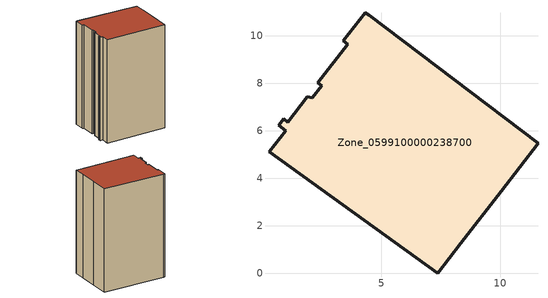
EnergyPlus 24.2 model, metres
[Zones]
Zone_0599100000238700
 floor ground (C_G): 0.69,6.22 0.9,6.5 1.07,6.36 1.89,7.44 2.1,7.39 2.5,7.89 2.33,8.01 3.58,9.64 3.4,9.78 4.32,10.97 4.5,10.86 11.59,5.48 10.05,3.45 8.34,1.27 7.38,0 0.28,5.12 0.99,6.01 z0
 wall outside (C_F): 4.5,10.86 4.32,10.97 3.4,9.78 3.58,9.64 2.33,8.01 2.5,7.89 2.1,7.39 1.89,7.44 1.07,6.36 0.9,6.5 0.69,6.22 0.99,6.01 0.28,5.12 7.38,0 8.34,1.27 10.05,3.45 11.59,5.48 4.5,10.86 z0:14.39
 roof outside (C_R): 0.9,6.5 0.69,6.22 0.99,6.01 0.28,5.12 7.38,0 8.34,1.27 10.05,3.45 11.59,5.48 4.5,10.86 4.32,10.97 3.4,9.78 3.58,9.64 2.33,8.01 2.5,7.89 2.1,7.39 1.89,7.44 1.07,6.36 z14.39
[BUILDING]
Pand.0599100000238700: North Axis=0; Terrain=City; Loads Convergence Tolerance Value=0.04; Temperature Convergence Tolerance Value=0.4; Solar Distribution=FullExterior; Maximum Number of Warmup Days=25; Minimum Number of Warmup Days=1
[Site:Location]
Rotterdam.The.Hague.AP_ZH_NLD Design_Conditions: Latitude=51.96; Longitude=4.45; Time Zone=1; Elevation=-4.5
[SITE:GROUNDTEMPERATURE:BUILDINGSURFACE]
18, 18, 18, 18, 18, 18, 18, 18, 18, 18, 18, 18
[MATERIAL] Thermal Absorptance=0.9; Solar Absorptance=0.7; Visible Absorptance=0.7
Name | Roughness | Thickness | Conductivity | Density | Specific Heat
G.TI.1946 | MediumSmooth | 0.15 | 1 | 540 | 1210
F.TI.1946 | Rough | 0.3 | 0.857143 | 1920 | 840
R.TI.1946 | MediumRough | 0.2 | 0.1 | 1500 | 1000
[CONSTRUCTION]
C_G: G.TI.1946
C_F: F.TI.1946
C_R: R.TI.1946
[ZONE]
Zone_0599100000238700: Type=1; Multiplier=1; Ceiling Height=Autocalculate; Volume=Autocalculate; Floor Area=autocalculate; Part of Total Floor Area=Yes
[ZONEINFILTRATION:DESIGNFLOWRATE]
Infil_Zone_0599100000238700: Zone or ZoneList or Space or SpaceList=Zone_0599100000238700; Schedule=AlwaysOn; Design Flow Rate Calculation Method=Flow/Area; Flow Rate per Floor Area=0.003; Constant Term Coefficient=1; Temperature Term Coefficient=0; Velocity Term Coefficient=0; Velocity Squared Term Coefficient=0
[HVACTEMPLATE:ZONE:IDEALLOADSAIRSYSTEM]
Zone_0599100000238700: Maximum Heating Supply Air Temperature=50; Minimum Cooling Supply Air Temperature=13; Maximum Heating Supply Air Humidity Ratio=0.0156; Minimum Cooling Supply Air Humidity Ratio=0.0077; Heating Limit=NoLimit; Cooling Limit=NoLimit; Dehumidification Control Type=ConstantSensibleHeatRatio; Cooling Sensible Heat Ratio=0.7; Dehumidification Setpoint=60; Humidification Control Type=None; Humidification Setpoint=30; Outdoor Air Method=None; Outdoor Air Flow Rate per Person=0.00944; Outdoor Air Flow Rate per Zone Floor Area=0; Outdoor Air Flow Rate per Zone=0; Demand Controlled Ventilation Type=None; Outdoor Air Economizer Type=NoEconomizer; Heat Recovery Type=None; Sensible Heat Recovery Effectiveness=0.7; Latent Heat Recovery Effectiveness=0.65
[ZONECONTROL:THERMOSTAT]
ThermostatControl_Zone_0599100000238700: Zone or ZoneList=Zone_0599100000238700; Control Type Schedule=DualSetpointControlType; Control 1=Thermostat_Zone_0599100000238700; Temperature Difference Between Cutout And Setpoint=0
[THERMOSTATSETPOINT:DUALSETPOINT]
Thermostat_Zone_0599100000238700: Heating Setpoint Temperature Schedule=HeatingSetpoint_Zone_0599100000238700; Cooling Setpoint Temperature Schedule=CoolingSetpoint_Zone_0599100000238700
[SCHEDULE:COMPACT]
HeatingSetpoint_Zone_0599100000238700: Through: 12/31, For: AllDays, Until: 24:00, 21
CoolingSetpoint_Zone_0599100000238700: Through: 12/31, For: AllDays, Until: 24:00, 24
DualSetpointControlType: Through: 12/31, For: AllDays, Until: 24:00, 4
AlwaysOn: Through: 12/31, For: AllDays, Until: 24:00, 1
